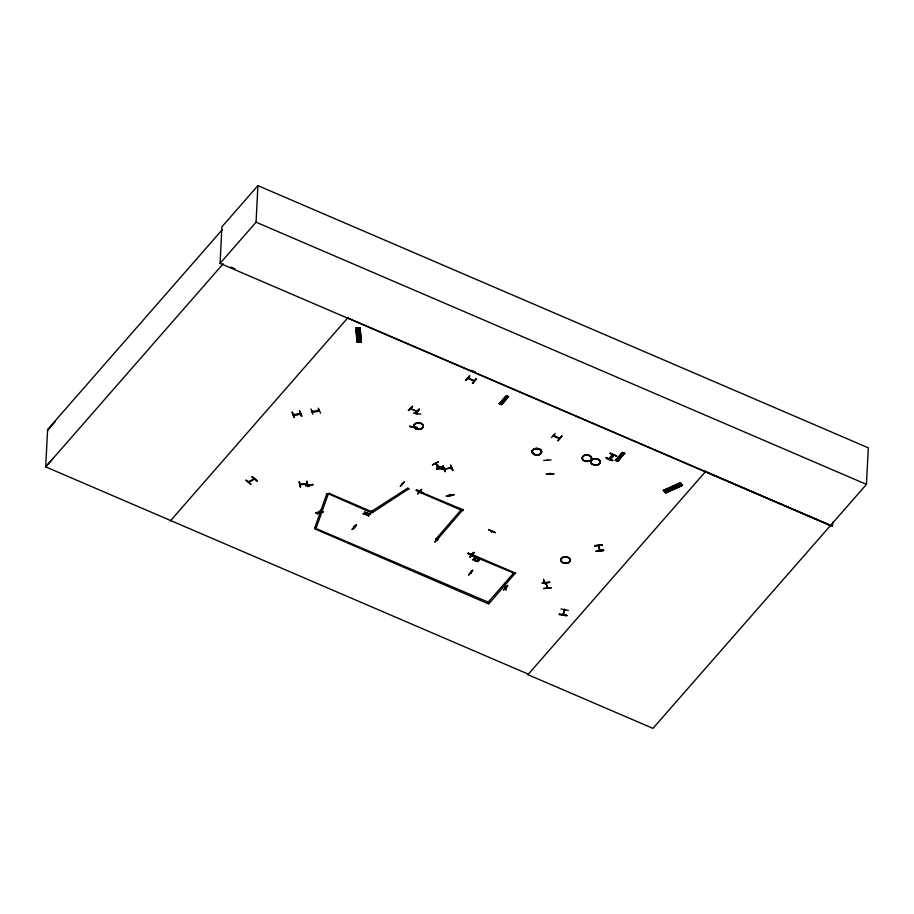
<?xml version="1.0" encoding="UTF-8"?>
<svg xmlns="http://www.w3.org/2000/svg" width="914" height="914" viewBox="0 0 914 914"><rect width="100%" height="100%" fill="white"/><g stroke="black" fill="none" stroke-linecap="round" stroke-linejoin="round"><path stroke-width="1.37" d="M249.282 482.021L249.122 481.255L248.562 482.135M254.206 478.468L253.715 479.336L254.286 478.479L254.423 479.21M254.458 479.176L248.791 482.249L248.654 481.495M254.492 478.65L253.784 479.222M546.275 474.206L553.758 473.749M546.321 583.372L546.161 582.869M599.584 550.639L598.373 545.612M598.784 546.046L598.853 545.509M599.561 550.228L599.847 549.668M554.135 435.967L554.067 435.327C552.067 436.378 558.637 439.074 559.859 437.806L559.825 438.343M220.068 263.381L221.919 226.809L257.908 185.633L868.3 447.826L866.449 484.386L830.46 525.573L220.068 263.381L256.057 222.193L257.908 185.633M246.197 480.101L250.984 484.271M248.905 481.701L248.825 482.261M249.385 481.964L249.225 481.404M252.024 476.994L257.177 480.924L252.344 476.822M252.081 476.697L256.903 481.027M253.875 479.473L253.738 478.799M254.378 478.445L248.654 482.055M293.303 414.225C292.309 416.327 301.232 414.796 300.466 413.185M293.817 414.145C292.32 416.51 297.381 412.694 300.443 413.722M293.942 414.899L293.977 414.328M294.091 417.172L292.229 412.088L294.148 417.15M299.529 411.277L301.837 416.281L299.541 410.969M299.883 413.494L299.758 414.053L299.655 413.459M299.701 414.019L299.792 413.231M300.363 413.939L300.295 413.151M301.426 416.338L299.586 410.992M299.324 481.781L300.478 486.922M299.895 484.032L307.321 483.974M300.032 483.963L299.963 484.774M300.557 483.929L300.592 484.74L300.717 484.123M305.699 485.551L313.011 484.466L305.676 485.757M306.59 483.495L306.693 484.26L306.658 483.437M307.184 483.403L307.344 484.18L299.906 484.74M307.344 483.437L307.207 484.192M310.977 408.935L312.874 414.305M307.984 486.351L306.83 481.21L307.927 486.328M311.982 411.14C311.068 413.676 322.379 410.535 318.403 410.158M312.691 411.551L312.714 411.174M309.515 485.311L309.435 485.905L309.218 484.923M309.378 485.837L309.252 484.808M309.435 485.905L309.503 484.774M309.549 485.403L309.618 484.866M318.266 408.124L320.574 413.128M318.54 410.329L318.609 410.9L318.529 410.089M311.96 411.666L319.112 409.998M489.47 602.68L314.576 527.892M323.202 511.577C319.786 514.593 308.349 512.777 323.213 511.646M515.645 572.735L488.704 603.994L315.261 529.023M315.239 529.48L316.004 528.166M317.432 514.159L320.985 509.932M320.106 511.886L320.037 512.674L319.294 512.354L319.934 512.685L319.363 511.817M319.477 511.314L319.614 512.251M319.226 511.497L319.694 512.286M319.911 512.103L319.969 512.651M314.553 528.349L326.904 493.537M315.981 528.623L328.332 493.811M408.946 488.704L371.907 512.948L328.56 493.857M328.537 494.314L329.303 493.012M353.581 526.475L354.152 527.321L353.764 526.338M354.004 526.772L353.718 526.898M363.178 513.691L364.914 513.417L363.178 513.691L364.857 513.12L364.8 511.691L365.223 513.028L366.937 512.605L365.28 513.325L366.937 512.605M363.601 513.874L364.926 513.268L364.949 514.445M366.56 515.142L368.296 514.868L366.56 515.142L368.239 514.571L368.182 513.142L368.605 514.479L370.319 514.056L368.65 514.776L370.319 514.056M366.971 515.313L368.296 514.719L368.331 515.896M372.672 511.634L371.655 510.88M403.999 482.009L400.366 486.145M402.366 484.18L402.229 483.814M402.686 483.746L402.446 484.523L402.468 483.643M408.649 410.363L412.58 406.364L408.592 410.58M417.013 427.466L409.621 426.267L417.013 427.512M411.414 408.227L410.626 408.695L410.706 407.907M411.072 408.901L411.346 408.181L411.186 408.889M371.632 511.337L407.93 487.95M412.5 406.284L408.272 410.512M413.448 413.059L420.863 414.191M413.185 426.381L413.174 427.146L413.288 426.335M413.516 427.158L413.528 426.404M415.116 413.299C422.314 404.673 418.703 411.928 415.07 413.254M417.035 410.694L416.921 411.494L416.27 410.774M416.338 411.266L416.476 410.512M417.195 413.962L417.31 413.151L417.298 413.722M422.816 492.76C416.887 492.326 411.54 486.774 422.782 492.817M416.338 489.938L422.805 493.069M417.801 493.663L421.628 489.298L417.778 493.629M435.818 538.769L437.063 539.763L463.261 509.361L462.495 510.663L419.126 492.04L419.275 491.286M419.526 490.967L419.549 491.846L419.492 490.955M463.238 509.818L419.389 491.515L420.12 490.841M419.755 491.629L420.154 490.715L419.823 491.641M432.493 464.792L438.434 461.764L432.471 465.02M435.738 463.078L435.418 463.706L439.931 467.819M440.251 467.705L435.452 463.147M435.795 463.501L435.898 464.106L435.612 462.998M435.772 464.038L436.092 463.352M436.252 468.882L443.587 467.5M443.359 466.494L437.166 469.305L443.141 465.991L445.175 471.624M438.526 537.421L435.018 541.648M440.011 467.26L439.988 468.928L439.485 468.071M439.588 466.883L439.771 467.26M439.737 466.883L439.497 467.42M440.228 467.077L439.908 468.882L439.794 466.78M440.308 468.242L440.068 468.402M437.029 539.169L437.486 540.174L437.646 539.386M437.063 539.763L437.2 539.18M437.44 539.626L437.063 539.74M437.635 539.409L437.589 540.174L436.926 539.888M443.267 469.385L436.789 466.563L443.439 469.453M444.261 468.539L445.049 469.179L445.061 468.562M451.619 467.602L444.364 469.27L444.398 468.459M445.049 469.179L444.901 468.379M445.221 471.693L443.279 466.357L445.232 471.384M450.625 465.215L452.921 470.516L450.682 465.454M450.876 467.477L450.956 468.288L450.739 467.705M449.814 494.428L449.974 495.468L449.917 494.84M451.562 467.42L451.47 468.208L451.39 467.397M449.917 495.411L450.065 494.394M450.282 494.782L450.259 495.319M453.767 494.611C447.769 497.604 440.491 495.971 453.778 494.668M469.67 376.042L465.912 380.201M461.25 509.669L435.795 539.226M467.899 377.711L467.831 378.499L474.24 381.195L473.852 380.213M468.071 377.722L474.309 380.989M465.854 380.407L469.727 375.837L465.569 380.327M472.767 383.457L476.24 378.625M473.623 380.989L473.669 380.35M472.629 570.279L468.825 574.62M469.842 556.615C472.904 555.198 477.588 548.149 470.196 557.06M471.201 553.85L470.996 554.124M471.693 554.821L471.304 553.838M514.902 573.581L471.51 555.415L471.43 554.101M470.767 572.929L470.836 572.141M471.59 554.832L471.773 553.77M471.807 553.873L471.761 554.638M472.001 553.861L471.99 554.421M471.258 572.575L471.35 573.158L471.453 572.358M471.51 555.415L472.275 554.113M472.469 559.791L474.16 559.071L472.481 559.642M468.813 574.929L472.675 570.279M469.887 556.889L473.703 552.262L469.887 556.66M474.092 557.791L474.149 559.231M474.24 560.556L474.217 559.368M475.817 558.534L474.526 558.98M474.732 555.895L474.503 556.432L468.037 553.553M474.64 560.716L474.583 559.265L474.64 560.568M477.588 560.819C473.783 563.287 479.153 557.574 477.896 560.579C481.689 558.157 476.251 563.881 477.588 560.819L475.851 561.093M492.018 531.457L491.355 531.845L491.401 531.194M491.606 531.56L491.789 531.365M488.202 602.143L513.634 573.044M491.629 531.902L491.812 530.828M503.157 399.19L505.305 400.126M503.854 398.515L506.025 399.338M504.494 397.681L506.653 398.63M505.202 396.893L507.361 397.83M505.682 396.356L507.841 397.304M506.39 395.568L499.352 403.577L506.973 396.082L499.924 403.919L499.204 403.577M506.664 395.968L508.538 396.642L501.352 404.548L508.55 396.505M503.694 589.861C510.458 581.03 507.693 587.873 503.648 589.587M506.185 587.268L505.465 587.805L504.802 587.096M505.453 586.994L505.522 587.805L505.008 586.822M505.328 587.782L505.316 587.062M505.591 587.074L504.779 587.474M505.945 587.474L505.305 587.565M506.253 590.216L504.334 585.109M543.67 460.439L551.142 459.993M547.566 459.673L547.212 460.256M547.68 459.902L547.577 460.21M542.322 583.235L549.76 582.218L542.265 582.938M543.819 581.441L543.567 581.384M543.613 581.944L543.716 581.155M543.647 588.376L551.085 587.656M551.462 437.6L555.175 433.464M544.218 581.087L544.298 581.898L544.458 581.293M550.239 473.429L550.137 474.023L550.125 473.235M545.327 584.274L543.533 579.145M546.046 583.406L545.932 582.367M553.381 435.909L553.45 435.121M559.848 438.389L553.621 435.133M547.12 586.982L547.543 587.942L547.566 587.359M547.189 587.394L547.235 588.033L545.921 582.949M547.383 586.959L547.52 587.988L546.229 582.972M553.747 473.806L546.264 474.263L553.758 473.806M561.779 436.035L557.951 440.708L561.824 436.081M559.219 437.749L559.756 438.617L559.642 438.046M559.459 614.014L559.357 614.596M560.979 608.975L568.371 610.415M563.093 613.922L563.001 614.916L564.464 609.912M564.783 610.004L563.264 614.962L563.184 613.877M563.275 614.905L563.447 613.922M564.441 609.444L564.612 610.483L564.806 609.398M564.612 610.483L564.555 609.352M559.368 614.539L566.749 615.842L566.84 615.259M594.786 545.955L602.212 544.927L594.786 545.635M598.396 545.075L598.773 546.149L598.67 545.098L598.316 545.727M600.03 550.068L599.95 550.719L598.67 545.589M606.233 457.48C605.331 458.451 612.746 461.696 612.7 460.313M609.821 459.057L613.74 454.761L609.866 459.342M610.084 453.447L616.779 456.04L610.289 453.184M612.917 454.612L609.09 459.045L612.871 454.624M619.235 455.858L621.394 456.806M619.943 455.058L622.103 456.006M620.572 454.349L622.731 455.298M621.292 453.561L623.439 454.509M621.76 453.024L623.919 453.972M617.715 461.342L624.628 453.184M830.46 525.573L652.962 728.367L527.915 674.658L705.928 471.11M832.734 522.191L832.517 526.384L706.808 472.15L829.169 524.705M409.598 426.541L417.001 427.775M559.437 614.277L566.817 615.556M549.84 473.783L549.828 473.76M400.321 486.385L404.159 482.009M299.632 413.848L300.34 413.711M450.716 468.082L451.527 467.957M543.556 581.772L544.367 581.647M250.733 484.431L245.935 480.284M611.9 456.989L611.158 456.726M292.16 412.351L294.125 417.447M300.42 487.162L299.266 481.804L300.466 487.231M422.748 493.092L416.293 490.201M606.165 457.811L612.631 460.645M434.95 541.876L438.823 537.306L435.007 541.956M468.756 574.849L472.607 570.507M505.431 587.553L506.105 587.474M544.287 581.875L543.624 581.761M47.539 430.608L55.171 421.731M53.332 457.994L45.7 466.871L528.418 674.212L528.006 674.692M222.285 229.654L47.597 429.534L45.7 466.871L223.21 263.758M170.244 521.026L348.165 317.432M472.401 383.297L476.274 378.67M472.492 383.297L476.548 379.036M419.126 492.04L419.869 491.184M557.951 440.708L561.824 436.309M417.767 493.926L421.765 489.607M488.853 529.743L495.354 532.588M468.014 553.61L468.242 553.073L474.697 555.952M503.728 589.896L507.556 585.52M608.735 458.885L612.631 454.521M499.227 403.611L506.562 395.899M499.49 403.714L506.836 395.945M500.941 404.365L508.138 396.539M615.43 460.245L622.902 452.544L616.025 460.587L615.453 460.245M615.568 460.393L622.64 452.579M623.028 452.761L615.282 460.256M616.002 460.587L622.914 452.624M624.365 453.344L617.019 461.033L624.205 453.127L624.753 453.527M617.476 461.239L624.628 453.31L622.297 452.419M410.649 408.672L417.024 411.277M415.059 413.562L419.092 409.255M415.402 413.688L419.355 409.381M355.774 328.012L360.127 327.966L361.293 342.03L356.997 342.053L355.774 328.012L357.534 342.065L356.369 328.012L357.488 342.053M356.357 328.023L357.1 328L358.299 342.053L356.517 328L357.1 328M360.127 327.966L360.813 342.03L359.396 327.977L358.814 327.977L360.082 342.042L359.853 327.76L361.259 342.019M357.088 342.065L357.591 342.042M360.116 342.03L359.122 327.76M437.166 469.305L443.141 466.254M611.5 457.331L611.375 456.692M663.301 490.51L680.187 482.832L682.495 485.391L665.735 492.977L663.301 490.51L680.062 482.935M663.587 490.795L680.61 483.255L663.918 491.001M680.622 483.38L663.484 490.452M665.632 492.623L665.026 492.246L681.924 484.58L682.358 485.14L665.643 492.76L682.061 484.968M665.461 492.692L682.461 485.391M467.877 378.247L468.482 378.476M508.538 396.642L501.626 404.673L499.375 403.508M624.628 453.31L617.773 461.353M474.572 559.425L476.228 558.717M475.851 561.242L479.61 560.168M444.375 469.019L451.425 467.957M357.991 341.927L356.826 327.783M681.924 484.58L665.061 492.303M470.87 572.712L471.521 572.964M471.293 573.124L470.79 572.907M416.864 411.46L410.603 408.627M312.645 411.037L312.005 411.883M305.596 485.574L312.999 484.671M315.901 512.96L323.213 511.886M543.693 581.932L544.356 581.841M594.717 545.669L602.2 545.132M596.179 551.371C609.729 550.742 602.029 548.926 596.179 551.313M542.31 583.132L549.748 582.412M356.209 329.234L359.979 329.177M356.289 330.183L360.059 330.125M356.414 331.611L360.185 331.553M356.529 332.867L360.299 332.822M356.654 334.296L360.413 334.238M357.18 340.408L360.939 340.351M559.448 614.071L566.829 615.316M326.881 493.994L328.309 494.268M306.864 481.438L307.915 486.636M358.265 342.053L357.008 328.012M256.057 222.193L866.449 484.386M231.013 267.117L234.921 268.796M471.35 370.353L475.28 372.044M347.754 317.912L705.517 471.59M472.252 554.57L515.622 573.192M329.28 493.469L372.649 512.091M436.778 466.768L443.279 469.602M488.693 529.892L495.194 532.725M610.118 453.344L616.619 456.177M606.199 457.537L612.677 460.37M500.084 402.72L502.243 403.668M616.173 459.388L618.321 460.336M615.453 460.188L617.613 461.136M680.599 483.346L680.005 482.866M407.907 488.407L408.924 489.161M614.048 455.161L610.164 459.479M678.474 483.609L680.644 485.78M677.343 484.123L679.513 486.294M675.652 484.888L677.822 487.071M674.144 485.585L676.314 487.756M672.453 486.362L674.623 488.533M665.175 489.676L667.346 491.846M319.534 511.943L319.557 511.406M452.567 470.493L450.682 465.226M551.142 587.931L543.727 588.639M368.662 514.616L368.719 516.067M365.292 513.165L365.349 514.616M474.492 557.963L474.515 559.128M352.301 529.115C356.083 527.721 359.259 520.397 352.347 529.16M416.955 413.151L416.875 413.882L417.047 413.105M468.208 553.324L474.709 556.192L468.197 553.358M356.197 525.024L352.29 529.423L356.197 525.024M453.767 494.874L446.466 495.982L453.767 494.908M603.548 550.331L596.122 551.085L603.548 550.377M562.156 562.407A4.719 3.233 2.9 0 0 570.05 561.196A4.719 3.233 2.9 0 0 564.326 557.06A4.719 3.233 2.9 0 0 562.156 562.407M562.167 562.259A4.719 3.233 2.9 0 0 570.062 561.059A4.719 3.233 2.9 0 0 564.326 556.912A4.719 3.233 2.9 0 0 562.167 562.259M562.19 562.156A4.673 3.21 2.9 0 0 570.028 560.968A4.673 3.21 2.9 0 0 564.338 556.855A4.673 3.21 2.9 0 0 562.19 562.156M415.196 428.312A4.719 3.233 2.9 0 0 423.091 427.112A4.719 3.233 2.9 0 0 417.367 422.965A4.719 3.233 2.9 0 0 415.196 428.312M415.219 428.198A4.684 3.21 2.9 0 0 423.068 427.009A4.684 3.21 2.9 0 0 417.378 422.885A4.684 3.21 2.9 0 0 415.219 428.198A4.673 3.21 2.9 0 0 423.056 427.009A4.673 3.21 2.9 0 0 417.378 422.908A4.673 3.21 2.9 0 0 415.23 428.209M415.185 428.449A4.719 3.233 2.9 0 0 423.091 427.249A4.719 3.233 2.9 0 0 417.355 423.102A4.719 3.233 2.9 0 0 415.185 428.449M533.502 454.041A4.719 3.233 2.9 0 0 541.396 452.841A4.719 3.233 2.9 0 0 535.661 448.694A4.719 3.233 2.9 0 0 533.502 454.041A4.707 3.233 2.9 0 0 541.385 452.841A4.707 3.233 2.9 0 0 535.673 448.705A4.707 3.233 2.9 0 0 533.502 454.041M533.536 453.79A4.684 3.21 2.9 0 0 541.385 452.59A4.684 3.21 2.9 0 0 535.684 448.477A4.684 3.21 2.9 0 0 533.536 453.79A4.719 3.233 2.9 0 0 541.408 452.693A4.719 3.233 2.9 0 0 535.673 448.557A4.719 3.233 2.9 0 0 533.502 453.892A4.673 3.21 2.9 0 0 541.374 452.601A4.673 3.21 2.9 0 0 535.684 448.488A4.673 3.21 2.9 0 0 533.536 453.79M583.543 460.485A4.719 3.233 2.9 0 0 591.438 459.285A4.719 3.233 2.9 0 0 585.714 455.138A4.719 3.233 2.9 0 0 583.543 460.485M583.555 460.348A4.719 3.233 2.9 0 0 591.449 459.148A4.719 3.233 2.9 0 0 585.714 455.001A4.673 3.21 2.9 0 0 583.578 460.245A4.673 3.21 2.9 0 0 591.415 459.045A4.673 3.21 2.9 0 0 585.725 454.944A4.719 3.233 2.9 0 0 583.555 460.348M592.215 464.221A4.719 3.233 2.9 0 0 600.11 463.01A4.719 3.233 2.9 0 0 594.386 458.874A4.719 3.233 2.9 0 0 592.215 464.221M592.226 464.084A4.719 3.233 2.9 0 0 600.121 462.884A4.719 3.233 2.9 0 0 594.386 458.737A4.673 3.21 2.9 0 0 592.249 463.969A4.673 3.21 2.9 0 0 600.087 462.781A4.673 3.21 2.9 0 0 594.408 458.668A4.719 3.233 2.9 0 0 592.226 464.084"/></g></svg>
